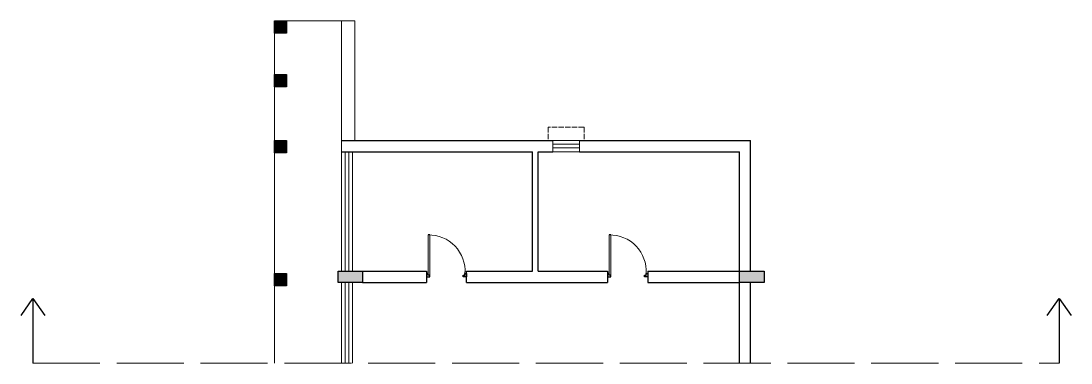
# Model space of a CAD drawing. Header units: inches. Extents: x -6800 to 96653, y -25814 to 17379.
# Drawn here: x 8369 to 9308, y 1577 to 1883 of the extents above; entities that cross this region are included whole.
import ezdxf

# ---------------------------------------------------------------- set-up
doc = ezdxf.new("R2010")
doc.units = ezdxf.units.IN
doc.header["$MEASUREMENT"] = 0
doc.linetypes.add('ACAD_ISO02W100', pattern=[15, 12, -3])
doc.layers.add('0 @ 1', color=7, linetype='Continuous')
doc.layers.add('Chajja', color=191, linetype='ACAD_ISO02W100', lineweight=13, transparency=0.75)
for name, color, linetype, lineweight in [('Column', 101, 'Continuous', 30), ('Const line', 131, 'Continuous', 5), ('Door', 20, 'Continuous', 20), ('passage', 42, 'Continuous', 20), ('Sec line', 7, 'ACAD_ISO02W100', 13), ('Stairs', 60, 'Continuous', 13), ('Wall', 90, 'Continuous', 30), ('Win ele', 211, 'Continuous', 15), ('Window', 140, 'Continuous', 13)]:
    doc.layers.add(name, color=color, linetype=linetype, lineweight=lineweight)
doc.styles.get("Standard").update_dxf_attribs({"font": 'arial.ttf'})
doc.dimstyles.get("Standard").update_dxf_attribs({"dimtxt": 7, "dimasz": 4, "dimexe": 2, "dimexo": 2, "dimgap": 2, "dimtad": 1, "dimdec": 0, "dimzin": 0, "dimdsep": 46, "dimlunit": 4, "dimtxsty": 'Standard', "dimblk": 'ARCHTICK', "dimcen": 0.25, "dimclrd": 256, "dimclre": 256, "dimclrt": 256, "dimadec": 0, "dimazin": 0, "dimtfac": 1, "dimtdec": 0, "dimtofl": 0, "dimtmove": 0, "dimatfit": 3, "dimfxl": 1, "dimfxlon": 1, "dimtolj": 1, "dimtzin": 0, "dimlwd": -1, "dimlwe": -1, "dimarcsym": 1})

# ---------------------------------------------------------------- blocks, each defined once
blk = doc.blocks.new('col')
at = {"layer": 'Column'}
h = blk.add_hatch(color=256, dxfattribs=at)
h.dxf.hatch_style = 1
h.paths.add_polyline_path([(830.39, 923.41), (820.39, 923.41), (820.39, 901.41), (830.39, 901.41)])
blk.add_lwpolyline([(820.39, 923.41), (830.39, 923.41), (830.39, 901.41), (820.39, 901.41)], close=True, dxfattribs=at)
blk = doc.blocks.new('ext col2')
at = {"layer": 'Column'}
h = blk.add_hatch(color=256, dxfattribs=at)
h.dxf.hatch_style = 1
h.paths.add_polyline_path([(-33.85, -32.68), (-33.85, -21.68), (-44.85, -21.68), (-44.85, -32.68)])
blk.add_lwpolyline([(-44.85, -21.68), (-33.85, -21.68), (-33.85, -32.68), (-44.85, -32.68)], close=True, dxfattribs=at)
blk = doc.blocks.new('D1')
at = {"transparency": 33554508}
h = blk.add_hatch(color=4, dxfattribs=at)
h.dxf.hatch_style = 1
h.paths.add_polyline_path([(579.58, -15.73), (581.08, -15.73), (581.08, -14.23), (578.08, -14.23), (578.08, -17.23), (579.58, -17.23)])
h.paths.add_polyline_path([(612.58, -15.73), (612.58, -17.23), (614.08, -17.23), (614.08, -14.23), (611.08, -14.23), (611.08, -15.73)])
for p, q in [((578.08, -17.23), (578.08, -14.23)), ((578.08, -14.23), (581.08, -14.23)), ((579.58, -17.23), (578.08, -17.23)), ((581.08, -15.73), (579.58, -15.73)), ((579.58, -15.73), (579.58, -17.23)), ((581.08, -14.23), (581.08, -15.73)), ((614.08, -14.23), (611.08, -14.23)), ((611.08, -14.23), (611.08, -15.73)), ((611.08, -15.73), (612.58, -15.73)), ((612.58, -15.73), (612.58, -17.23)), ((612.58, -17.23), (614.08, -17.23)), ((614.08, -17.23), (614.08, -14.23)), ((611.08, -51.73), (612.58, -51.73))]:
    blk.add_line(p, q)
at = {"layer": 'Door'}
for p, q in [((611.08, -15.73), (611.08, -51.73)), ((612.58, -51.73), (612.58, -15.73))]:
    blk.add_line(p, q, dxfattribs=at)
blk.add_arc((611.83, -19.41), 32.32, 176.12441, 271.32953, dxfattribs=at)
blk = doc.blocks.new('_ArchTick')
at = {"color": 0, "linetype": 'ByBlock', "const_width": 0.15}
blk.add_lwpolyline([(-0.5, -0.5), (0.5, 0.5)], dxfattribs=at)

msp = doc.modelspace()

# ---------------------------------------------------------------- linework, layer by layer
at = {"layer": 'Chajja', "ltscale": 0.4}
for p, q in [((8840.62, 1788.09), (8840.62, 1776.09)), ((8872.62, 1788.09), (8840.62, 1788.09)), ((8872.62, 1788.09), (8872.62, 1776.09))]:
    msp.add_line(p, q, dxfattribs=at)
at = {"layer": 'Const line'}
msp.add_line((8655.62, 1766.09), (8655.62, 1776.09), dxfattribs=at)
at = {"layer": 'passage'}
for p, q in [((8595.62, 1576.99), (8595.62, 1883.09)), ((8606.62, 1883.09), (8655.62, 1883.09))]:
    msp.add_line(p, q, dxfattribs=at)
at = {"layer": 'Sec line', "ltscale": 5}
msp.add_line((8379.62, 1576.99), (9297.62, 1576.99), dxfattribs=at)
at = {"layer": 'Stairs'}
for p, q in [((8655.62, 1776.09), (8655.62, 1883.09)), ((8655.62, 1883.09), (8667.62, 1883.09)), ((8667.62, 1776.09), (8667.62, 1883.09))]:
    msp.add_line(p, q, dxfattribs=at)
at = {"layer": 'Wall'}
for p, q in [((8655.62, 1776.09), (8844.62, 1776.09)), ((8868.62, 1776.09), (9021.62, 1776.09)), ((9021.62, 1659.09), (9021.62, 1776.09)), ((8655.62, 1766.09), (8665.62, 1766.09)), ((8665.62, 1766.09), (8826.62, 1766.09)), ((8826.62, 1659.09), (8826.62, 1766.09)), ((8831.62, 1766.09), (8844.62, 1766.09)), ((8831.62, 1659.09), (8831.62, 1766.09)), ((8868.62, 1766.09), (9011.62, 1766.09)), ((9011.62, 1659.09), (9011.62, 1766.09)), ((8674.62, 1659.09), (8731.62, 1659.09)), ((8731.62, 1659.09), (8731.62, 1649.09)), ((8767.62, 1659.09), (8826.62, 1659.09)), ((8767.62, 1649.09), (8767.62, 1659.09)), ((8831.62, 1659.09), (8893.62, 1659.09)), ((8893.62, 1659.09), (8893.62, 1649.09)), ((8929.62, 1659.09), (9011.62, 1659.09)), ((8929.62, 1659.09), (8929.62, 1649.09)), ((8674.62, 1649.09), (8731.62, 1649.09)), ((8767.62, 1649.09), (8893.62, 1649.09)), ((8929.62, 1649.09), (9011.62, 1649.09)), ((9011.62, 1576.99), (9011.62, 1649.09)), ((9021.62, 1576.99), (9021.62, 1649.09))]:
    msp.add_line(p, q, dxfattribs=at)
at = {"layer": 'Window'}
for p, q in [((8655.62, 1659.09), (8655.62, 1766.09)), ((8658.95, 1659.09), (8658.95, 1766.09)), ((8662.28, 1659.09), (8662.28, 1766.09)), ((8665.62, 1766.09), (8665.62, 1659.09)), ((8844.62, 1772.76), (8868.62, 1772.76)), ((8844.62, 1769.42), (8868.62, 1769.42)), ((8658.95, 1576.99), (8658.95, 1649.09)), ((8662.28, 1576.99), (8662.28, 1649.09))]:
    msp.add_line(p, q, dxfattribs=at)
msp.add_lwpolyline([(8868.62, 1776.09), (8868.62, 1766.09), (8844.62, 1766.09), (8844.62, 1776.09)], close=True, dxfattribs=at)
for points in [[(8655.62, 1576.99), (8655.62, 1649.09)], [(8665.62, 1649.09), (8665.62, 1576.99)]]:
    msp.add_lwpolyline(points, dxfattribs=at)

# ---------------------------------------------------------------- block references
at = {"rotation": 180}
for p in [(9345.7, 1639.86), (9507.7, 1639.86)]:
    msp.add_blockref('D1', p, dxfattribs=at)
at = {"layer": 'Win ele', "transparency": 33554526}
for name, p, rotation in [('ext col2', (8628.3, 1838.24), 270), ('ext col2', (8628.3, 1790.24), 270), ('ext col2', (8628.3, 1731.24), 270), ('ext col2', (8628.3, 1612.24), 270), ('col', (9576.03, 828.7), 90), ('col', (9935.03, 828.7), 90)]:
    msp.add_blockref(name, p, dxfattribs=dict(at, rotation=rotation))

# ---------------------------------------------------------------- leaders
at = {"layer": '0 @ 1', "ltscale": 10}
for points in [[(8379.62, 1634.64), (8379.62, 1576.99)], [(9297.62, 1634.64), (9297.62, 1576.99)]]:
    msp.add_leader(points, dimstyle='Standard', override={"dimscale": 1, "dimasz": 15, "dimgap": 2, "dimtad": 0, "dimldrblk": 'Open90'}, dxfattribs=at)

doc.saveas('drawing.dxf')
